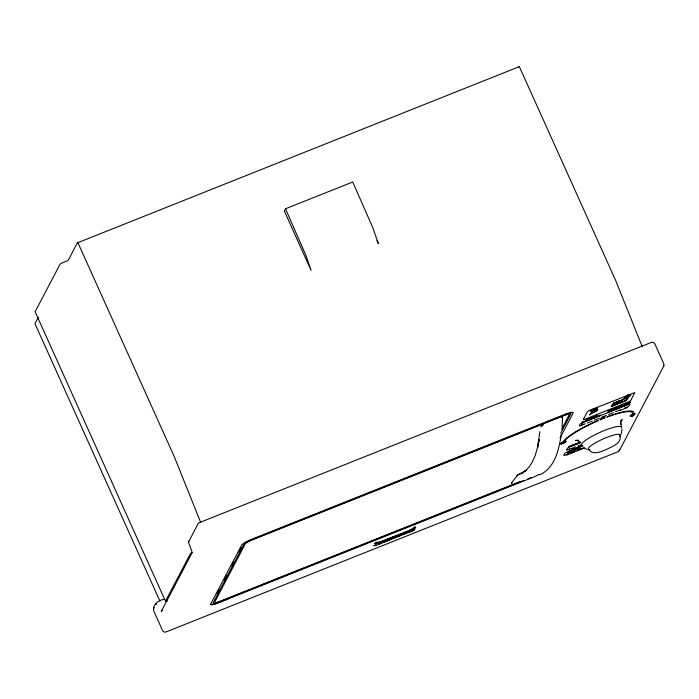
<?xml version="1.0" encoding="UTF-8"?>
<svg xmlns="http://www.w3.org/2000/svg" width="699" height="699" viewBox="0 0 699 699"><rect width="100%" height="100%" fill="white"/><g stroke="black" fill="none" stroke-linecap="round" stroke-linejoin="round"><path stroke-width="1.05" d="M622.049 429.361L621.149 434.131M539.925 431.746L537.365 448.059L535.181 455.477L532.489 461.733L529.283 466.818L525.403 470.89L526.758 469.815L522.869 472.655L518.973 474.368L525.779 470.584L520.772 473.686L523.734 472.507M562.581 417.705L562.057 426.975M163.889 599.427C158.638 599.838 152.548 604.932 153.588 610.594L162.675 630.778L164.143 632.079L165.777 632.053L617.995 451.729L619.594 449.973M620.17 435.093C621.761 443.664 612.245 446.416 606.409 449.457C600.808 451.633 593.145 455.722 588.462 449.396M610.384 410.357L611.442 409.885M610.515 411.248L611.581 410.776M621.56 405.901L622.617 405.429M561.314 434.044C559.06 449.116 555.12 468.138 539.532 474.848M619.524 450.322L619.69 449.343M539.217 439.61L537.557 447.631L539.2 439.662M153.5 608.532L154.051 607.711L153.369 609.021M576.308 447.893L575.059 448.802L576.561 447.788M199.189 522.721L198.105 523.595L188.485 542.109L191.963 551.598M619.288 450.768L663.884 365.83L663.797 363.768L654.71 343.585L653.242 342.283L651.608 342.318L199.39 522.642M511.589 482.817L517.374 475.276M633.853 413.476L632.359 414.341L633.897 413.327A39.205 7.261 -24.2 0 0 607.195 416.726L606.985 417.128M414.839 528.226L413.852 530.122L412.672 530.829L376.062 545.43C374.035 546.461 376.036 543.062 377.224 543.009L414.839 528.226L413.703 530.261M38.305 317.25L34.95 323.637L159.94 601.114M285.489 208.8L284.336 211.002L311.09 270.399L305.83 255.135L285.489 208.8L352.733 181.985L373.065 228.328L378.334 243.584L376.997 240.613M192.225 552.472L161.259 611.45L162.587 610.131M228.66 598.694L216.673 603.447A9.349 1.73 -24.2 0 1 210.749 603.919L241.574 545.211M217.144 593.766L219.163 589.912M224.23 580.266L226.764 575.443M231.823 565.797L233.85 561.944M238.909 552.297L241.443 547.474M561.585 429.378L569.178 414.909A6.798 1.258 -24.2 0 0 563.953 415.599L252.208 539.916A6.798 1.258 -24.2 0 0 245.131 544.128L214.75 601.996A6.798 1.258 -24.2 0 0 219.975 601.297L519.575 481.829M560.764 433.153L570.873 413.904A6.798 1.232 -23.8 0 0 565.648 414.594L250.95 540.082A6.798 1.215 -24.5 0 0 243.881 544.294L213.055 603.001A6.798 1.293 -24.7 0 0 218.28 602.311L523.866 480.458M560.039 438.002L573.18 412.978A9.349 1.73 -24.2 0 0 565.989 413.939M582.713 422.31L583.814 421.803L581.489 422.825L583.857 421.672L581.83 422.668L583.447 422.021M585.605 420.815L585.229 421.532L585.552 420.912M600.135 415.023L599.759 415.739L600.083 415.119M601.245 419.12L601.795 419.007M602.189 418.745L604.032 418.107M604.347 417.513L601.175 418.552L600.756 419.575M607.955 411.449L609.808 410.357L608.48 411.309M608.567 411.72L607.912 412.48L610.078 411.178L608.392 412.061M618.886 407.543L620.808 406.835M619.655 407.299L619.331 407.919L619.987 407.168M632.071 414.953L633.443 414.402M188.625 541.629L188.861 541.183M663.648 366.276L663.884 365.83M540.877 426.949L543.245 424.756L541.576 425.971M564.504 441.13L562.861 442.048L564.635 440.947A37.676 6.973 -24.2 0 1 598.143 420.684L598.353 420.282A39.205 7.261 -24.2 0 0 563.245 441.497M613.075 405.315L613.582 404.634L612.088 405.14L611.136 406.442L617.453 403.987L611.363 406.416M625.072 400.527L627.213 399.103L626.269 400.405L619.812 403.052L625.902 400.623M516.544 476.176L518.073 474.717M621 420.903L622.276 419.54L620.476 422.004L621.096 420.981L620.668 424.144L620.747 423.393L621.778 427.106M621.166 406.949L622.171 406.547M517.627 475.049L518.116 474.691M595.705 408.889L594.045 409.771M593.136 410.199L595.609 408.793M595.207 409.387L593.224 410.121M595.496 409.037L595.88 408.566L592.289 409.99M576.43 443.743L577.662 443.087L576.369 443.848M594.578 409.072L592.202 410.164L592.883 409.815M592.874 410.226L595.461 408.906M593.949 409.771L592.49 410.54M564.941 442.616L564.504 442.677A2.647 0.489 -24.2 0 1 561.585 443.839L560.808 444.214L561.384 443.874A2.647 0.489 -24.2 0 1 561.358 443.253L566.05 441.148L565.622 441.55A2.647 0.489 -24.2 0 1 564.766 442.519M593.005 409.763L592.123 410.313L593.311 409.859M593.067 410.068L592.542 410.47M592.979 410.278L593.879 409.71M629.86 395.87C633.923 392.55 623.674 396.027 624.661 397.932C635.618 395.118 627.553 392.558 625.028 397.679M604.216 418.308C608.584 412.183 592.184 425.516 604.757 417.102M592.752 410.252L591.948 410.645L592.831 410.13M626.662 404.057L627.667 403.096L625.867 404.171L627.16 403.585L626.566 404.048M594.229 409.728L595.618 409.055M594.211 409.457L593.39 409.71M620.231 406.206L619.218 407.115L621.027 405.892L619.62 406.722L620.397 406.206M379.382 542.153C378.211 541.07 373.187 546.277 376.062 545.43M410.488 531.703L413.057 530.655M624.434 408.199L627.108 407.124A2.516 0.463 -24.2 0 0 629.083 405.883L629.895 404.345A2.516 0.463 -24.2 0 0 628.794 404.302L582.092 422.904A2.516 0.463 -24.2 0 0 580.118 424.136L579.305 425.682A2.516 0.463 -24.2 0 0 581.227 425.429M77.545 242.806L518.99 66.772M250.548 539.733L566.47 413.747M608.436 411.973L609.729 411.318L609.205 411.466M582.232 425.027L585.255 423.821M587.274 423.026L592.306 421.016M594.325 420.213L599.358 418.203M601.376 417.399L606.409 415.389M608.427 414.586L613.46 412.576M615.478 411.772L620.52 409.763M620.153 410.444L627.23 407.622M580.878 442.502L569.388 447.107A2.516 0.463 -24.2 0 0 567.413 448.339L566.592 449.876A2.516 0.463 -24.2 0 0 568.523 449.632M570.541 448.828L575.574 446.818M577.592 446.014L580.616 444.809M581 446.111L580.275 446.469L580.956 446.198M583.045 445.84L566.601 452.41A2.516 0.463 -24.2 0 0 564.626 453.642L563.805 455.189A2.516 0.463 -24.2 0 0 565.736 454.944L567.754 454.14M567.466 452.358L569.169 451.676M580.563 448.12L567.579 453.293L567.981 453.135M570.777 452.935L574.805 451.327M577.828 450.121L583.866 447.709M566.609 455.128L584.862 447.841M527.911 478.841L530.952 477.627M411.484 529.344L414.192 528.287M595.338 409.011L593.687 410.007M594.569 409.457L595.784 408.74L593.704 409.562M592.507 410.348L592.385 410.435M578.527 440.265L575.373 440.379L578.475 440.667L577.479 440.361L580.144 442.144M587.116 449.483L584.521 448.365M562.494 417.417L561.646 417.417L562.573 417.6M165.541 601.28L35.177 311.876A2.551 0.472 -24.2 0 1 35.142 311.693L60.027 264.292A2.551 0.472 -24.2 0 1 62.683 262.71L65.758 261.487A2.551 0.472 -24.2 0 0 68.415 259.906L77.344 242.885A2.551 0.577 68.3 0 1 78.725 244.51L174.217 456.508L200.744 522.581M642.189 346.547L615.662 280.482L520.17 68.476A2.551 0.577 68.3 0 0 518.789 66.859M167.463 600.843A2.551 0.472 -24.2 0 1 165.506 601.105L190.39 553.704A2.551 0.472 -24.2 0 1 192.173 552.507M606.985 417.128A37.676 6.973 -24.2 0 1 632.499 413.887M538.981 474.385A9.349 1.73 -24.2 0 1 532.629 477.478L217.939 602.966A9.349 1.73 -24.2 0 1 210.749 603.919M241.531 545.29A9.358 1.73 -24.2 0 1 251.308 539.418M590.043 449.763A17.449 3.233 -24.2 0 1 602.826 439.094A17.449 3.233 -24.2 0 1 619.428 436.499M582.608 445.665A21.818 4.037 -24.2 0 1 599.812 432.428A21.818 4.037 -24.2 0 1 621.271 428.216M571.817 449.885L569.825 450.759L571.817 449.885M574.456 448.723L573.058 449.509L574.456 448.723M625.255 404.302L623.892 405.097L625.247 404.345M612.097 409.562L613.477 409.011L612.097 409.562M612.237 410.453L613.617 409.902L612.272 410.418M511.563 482.939L511.956 483.463L511.563 482.939M621.114 407.028L622.468 406.381L621.114 407.028M156.2 603.604L156.113 604.233L156.2 603.604M596.177 416.857L597.558 416.272L594.919 417.67L596.177 416.857M623.954 405.778L625.325 405.193L622.704 406.573L623.954 405.778M561.297 443.472C565.526 443.786 567.046 439.575 561.297 443.472M572.568 449.675L572.857 449.116L572.568 449.675M576.675 448.033L576.963 447.482L576.675 448.033M568.907 446.696L571.162 445.674L568.907 446.696M590.594 419.103L592.839 418.089L590.594 419.103M390.566 539.06L397.451 536.168L391.763 538.606L392.742 537.444A32.774 6.073 -24.2 0 1 396.088 536.107C400.658 534.709 391.082 536.596 390.566 539.06M406.355 532.76C417.81 530.253 412.576 526.321 406.355 532.76M627.3 404.485L625.483 405.621L627.3 404.485M598.239 416.132L599.218 415.678L598.239 416.132M573.809 444.774L572.088 445.604L573.809 444.774M575.749 443.996L574.019 444.791L575.749 443.996M594.587 416.595L592.866 417.417L594.587 416.595M594.709 417.495L592.997 418.317L594.709 417.495M615.566 409.168L613.862 409.99L615.566 409.168M617.165 407.587L615.461 408.408L617.165 407.587M629.493 402.668L627.789 403.489L629.493 402.668M629.24 403.716L627.536 404.538L629.24 403.716M599.541 415.573C597.776 417.172 597.636 415.547 599.541 415.573M582.319 423.131L581.734 424.948L582.887 423.323L582.319 423.131M589.982 418.483L591.59 417.757L589.982 418.483M613.748 409.002L615.338 408.286L613.748 409.002M573.495 444.913L572.394 445.429L573.495 444.913M575.434 444.136L574.342 444.678L575.434 444.136M594.264 416.735L593.171 417.242L594.255 416.779M594.395 417.635L593.302 418.177L594.395 417.635M615.251 409.308L614.168 409.841L615.234 409.352M616.841 407.727L615.767 408.268L616.841 407.727M628.925 403.856L627.842 404.363L628.925 403.856M629.179 402.807L628.095 403.349L629.179 402.807M619.017 406.783L617.366 407.762L619.017 406.783M407.604 532.096L411.999 530.489A37.265 6.903 -24.2 0 0 412.41 529.72L407.604 532.096M583.665 418.911L583.534 419.636L584.949 419.26L629.572 401.401L630.935 400.108L634.858 392.541L588.654 410.715L587.291 412.008L583.665 418.911M568.986 449.658L569.65 448.4L568.986 449.658M591.013 410.645L590.629 411.388L596.151 409.317L597.339 407.858L591.013 410.645M630.218 415.791C630.751 419.313 641.009 409.107 630.218 415.791M596.806 408.085C592.123 413.852 587.405 410.13 596.806 408.085M634.64 413.773C631.992 418.448 627.003 415.494 634.64 413.773M628.847 395.896L629.327 395.485L628.855 395.957M377.311 543.394L379.706 542.634L379.007 543.971L383.384 540.974L377.311 543.394M384.537 540.51L383.707 542.092L389.142 539.925L384.957 541.384L389.5 539.016L385.507 540.318L389.972 538.344L384.537 540.51M399.129 534.691L398.299 536.273L399.478 535.801L400.108 534.604L404.922 533.634L405.752 532.053L404.485 532.559L403.847 533.774L399.129 534.691M563.49 442.292L563.254 442.738L564.792 442.048L563.49 442.292M571.668 445.315L571.293 446.032L571.668 445.315M584.338 421.48C584.032 422.17 586.015 420.545 584.338 421.48M586.671 419.444L586.295 420.151L589.047 418.491L587.553 419.566L586.671 419.444M586.374 420.51L585.998 421.226L586.374 420.51M587.151 420.204L586.776 420.912L587.151 420.204M576.334 443.454L575.959 444.171L576.334 443.454M589.545 418.29L589.17 419.007L589.545 418.29M591.957 417.486C591.485 418.273 593.757 416.508 591.957 417.486M581.105 445.918L580.852 446.39L581.105 445.918M581.979 445.726L581.253 446.076L581.979 445.726M601.393 418.841L602.005 418.596L601.393 418.841M602.328 418.465L604.251 417.705L602.328 418.465M623.517 404.747L623.141 405.455L623.517 404.747M625.203 404.433L624.216 404.948L625.203 404.433M629.965 402.327C629.24 403.253 631.966 401.261 629.965 402.327M631.826 415.32L631.59 415.756L633.338 414.717L631.826 415.32M618.772 402.475L617.82 403.777L616.623 403.9L618.772 402.475M620.537 401.768L619.585 403.07L622.031 401.261L620.537 401.768M596.387 410.392L595.924 411.029L597.863 409.806L596.387 410.392M590.646 413.598L589.668 414.918L592.027 413.126L590.646 413.598M591.948 411.833L591.039 413.057L593.067 411.72L591.948 411.833M613.495 403.253L612.525 404.564L614.692 403.131L613.495 403.253M618.231 401.715L617.733 402.397L619.209 401.899L620.17 400.588L618.231 401.715M621.944 399.88L620.974 401.191L623.132 399.758L621.944 399.88M626.68 398.343L626.173 399.024L627.65 398.526L628.619 397.215L626.68 398.343M626.505 396.613L625.649 397.128L626.505 396.613M628.165 395.914L626.82 396.77L628.165 395.914M374.944 543.368L374.638 543.691A2.56 0.472 -24.2 0 1 377.303 542.101L374.944 543.368M414.787 529.108L413.86 529.851A2.56 0.472 -24.2 0 0 414.787 529.108M561.515 442.983L562.485 442.572L561.515 442.983M565.753 441.349L564.801 441.654L565.753 441.349M589.641 419.199L588.287 420.317L589.641 419.199M596.876 415.363L595.522 416.482L596.876 415.363M579.794 442.065L578.44 443.192L579.794 442.065M617.846 407.945L616.501 409.064L617.846 407.945M579.322 446.521L577.951 447.657L579.322 446.521M592.586 412.462L591.686 412.995L596.291 411.152L592.586 412.462M597.112 409.876L592.298 411.624L597.112 409.876M614.176 403.926L613.215 404.485L618.126 402.528L614.176 403.926M619.961 400.606L613.871 403.035L619.961 400.606M628.41 397.233L622.32 399.662L628.41 397.233M414.629 527.256L413.773 527.562A2.56 0.472 -24.2 0 1 415.739 527.299L414.629 527.256M374.795 545.543L373.685 545.5A2.56 0.472 -24.2 0 0 374.83 545.535"/></g></svg>
